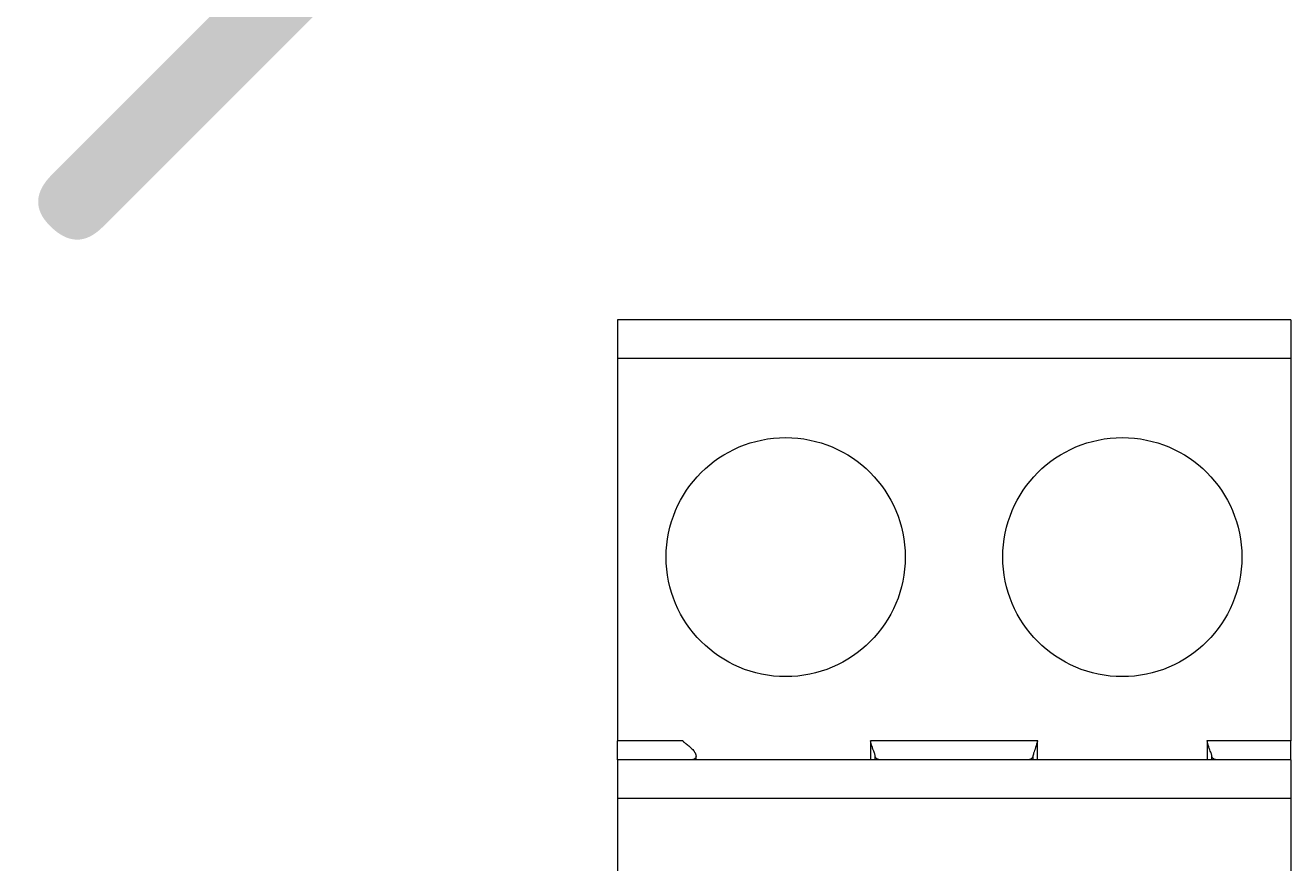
# Model space of a CAD drawing. Header units: millimetres. Extents: x 4137 to 6698, y 1400 to 3585.
# Drawn here: x 4425.09 to 4458.17, y 2852.38 to 2874.27 of the extents above; entities that cross this region are included whole.
import ezdxf
from ezdxf.enums import TextEntityAlignment as Align

# ---------------------------------------------------------------- set-up
doc = ezdxf.new("R2010")
doc.units = ezdxf.units.MM
doc.layers.add('000-PI-Oprema', color=30, linetype='Continuous', lineweight=5)
doc.layers.add('SI-ORMAR-Tekst', color=7, linetype='Continuous', lineweight=5)
doc.styles.add('PI0', font='isocpeur.ttf', dxfattribs={"width": 0.9})

msp = doc.modelspace()

# ---------------------------------------------------------------- linework, layer by layer
at = {"layer": '000-PI-Oprema', "color": 0, "linetype": 'ByBlock', "lineweight": 0}
for p, q in [((4440.565, 2866.566), (4440.565, 2865.566)), ((4458.165, 2866.566), (4440.565, 2866.566)), ((4458.165, 2866.566), (4458.165, 2865.566)), ((4440.565, 2865.566), (4440.565, 2855.566)), ((4440.565, 2865.566), (4458.165, 2865.566)), ((4458.165, 2865.566), (4458.165, 2855.566)), ((4440.565, 2855.066), (4440.565, 2855.566)), ((4442.279, 2855.566), (4440.565, 2855.566)), ((4442.279, 2855.565), (4442.279, 2855.566)), ((4451.554, 2855.566), (4447.177, 2855.566)), ((4458.165, 2855.566), (4455.977, 2855.566)), ((4458.165, 2855.066), (4458.165, 2855.566)), ((4440.565, 2855.066), (4440.565, 2854.066)), ((4458.165, 2855.066), (4440.565, 2855.066)), ((4442.622, 2855.066), (4442.622, 2855.163)), ((4458.165, 2855.066), (4458.165, 2854.066)), ((4440.565, 2854.066), (4440.565, 2844.716)), ((4440.565, 2854.066), (4458.165, 2854.066)), ((4458.165, 2854.066), (4458.165, 2844.716))]:
    msp.add_line(p, q, dxfattribs=at)
for centre in [(4444.965, 2860.366), (4453.765, 2860.366)]:
    msp.add_circle(centre, 3.125, dxfattribs=at)
for points, knots in [([(4442.279, 2855.565), (4442.279, 2855.562), (4442.279, 2855.56), (4442.281, 2855.555), (4442.282, 2855.553), (4442.285, 2855.546), (4442.289, 2855.542), (4442.296, 2855.535), (4442.299, 2855.532), (4442.307, 2855.526), (4442.311, 2855.523), (4442.323, 2855.514), (4442.331, 2855.509), (4442.347, 2855.497), (4442.355, 2855.491), (4442.378, 2855.473), (4442.393, 2855.46), (4442.423, 2855.435), (4442.437, 2855.423), (4442.466, 2855.397), (4442.48, 2855.384), (4442.508, 2855.358), (4442.521, 2855.345), (4442.546, 2855.318), (4442.557, 2855.304), (4442.573, 2855.283), (4442.578, 2855.276), (4442.587, 2855.262), (4442.596, 2855.248), (4442.603, 2855.234), (4442.609, 2855.22), (4442.612, 2855.213), (4442.618, 2855.193), (4442.621, 2855.181), (4442.622, 2855.163), (4442.622, 2855.157), (4442.62, 2855.146), (4442.619, 2855.141), (4442.614, 2855.126), (4442.609, 2855.117), (4442.596, 2855.102), (4442.589, 2855.095), (4442.573, 2855.084), (4442.564, 2855.08), (4442.545, 2855.073), (4442.535, 2855.07), (4442.515, 2855.067), (4442.504, 2855.066), (4442.493, 2855.066)], [0, 0, 0, 0, 0.007813, 0.007813, 0.015625, 0.015625, 0.03125, 0.03125, 0.046875, 0.046875, 0.0625, 0.0625, 0.09375, 0.09375, 0.125, 0.125, 0.1875, 0.1875, 0.25, 0.25, 0.3125, 0.3125, 0.375, 0.375, 0.4375, 0.4375, 0.46875, 0.46875, 0.5, 0.53125, 0.53125, 0.5625, 0.5625, 0.625, 0.625, 0.65625, 0.65625, 0.6875, 0.6875, 0.75, 0.75, 0.8125, 0.8125, 0.875, 0.875, 0.9375, 0.9375, 1, 1, 1, 1]), ([(4447.307, 2855.138), (4447.304, 2855.164), (4447.298, 2855.215), (4447.256, 2855.313), (4447.216, 2855.431), (4447.195, 2855.515), (4447.182, 2855.566)], [0, 0, 0, 0, 0.250052, 0.500154, 0.699613, 1, 1, 1, 1]), ([(4451.549, 2855.566), (4451.533, 2855.504), (4451.503, 2855.388), (4451.439, 2855.237), (4451.429, 2855.17), (4451.424, 2855.138)], [0, 0, 0, 0, 0.370099, 0.696502, 1, 1, 1, 1]), ([(4456.107, 2855.138), (4456.104, 2855.164), (4456.098, 2855.215), (4456.056, 2855.313), (4456.016, 2855.431), (4455.995, 2855.515), (4455.982, 2855.566)], [0, 0, 0, 0, 0.250051, 0.50015, 0.699608, 1, 1, 1, 1]), ([(4447.438, 2855.066), (4447.409, 2855.066), (4447.383, 2855.071), (4447.357, 2855.086), (4447.352, 2855.089), (4447.342, 2855.096), (4447.338, 2855.101), (4447.325, 2855.114), (4447.318, 2855.125), (4447.312, 2855.138)], [0, 0, 0, 0, 0.5, 0.5, 0.625, 0.625, 0.75, 0.75, 1, 1, 1, 1]), ([(4451.419, 2855.138), (4451.407, 2855.113), (4451.39, 2855.095), (4451.364, 2855.08), (4451.358, 2855.077), (4451.346, 2855.073), (4451.34, 2855.071), (4451.321, 2855.067), (4451.307, 2855.066), (4451.292, 2855.066)], [0, 0, 0, 0, 0.5, 0.5, 0.625, 0.625, 0.75, 0.75, 1, 1, 1, 1]), ([(4456.238, 2855.066), (4456.209, 2855.066), (4456.183, 2855.071), (4456.157, 2855.086), (4456.151, 2855.089), (4456.142, 2855.096), (4456.137, 2855.101), (4456.125, 2855.114), (4456.118, 2855.125), (4456.111, 2855.138)], [0, 0, 0, 0, 0.5, 0.5, 0.625, 0.625, 0.75, 0.75, 1, 1, 1, 1])]:
    msp.add_open_spline(points, degree=3, knots=knots, dxfattribs=at)
for points in [[(4447.182, 2855.566), (4447.182, 2855.399), (4447.182, 2855.233), (4447.182, 2855.066)], [(4451.549, 2855.066), (4451.549, 2855.233), (4451.549, 2855.399), (4451.549, 2855.566)], [(4455.982, 2855.566), (4455.982, 2855.399), (4455.982, 2855.233), (4455.982, 2855.066)], [(4447.307, 2855.066), (4447.307, 2855.09), (4447.307, 2855.114), (4447.307, 2855.138)], [(4451.424, 2855.138), (4451.424, 2855.114), (4451.424, 2855.09), (4451.424, 2855.066)], [(4456.107, 2855.066), (4456.107, 2855.09), (4456.107, 2855.114), (4456.107, 2855.138)]]:
    msp.add_open_spline(points, degree=3, dxfattribs=at)

# ---------------------------------------------------------------- texts
at = {"layer": 'SI-ORMAR-Tekst', "color": 0, "linetype": 'ByBlock', "lineweight": 0, "style": 'PI0', "width": 0.9}
msp.add_text('-QB1', height=20, rotation=45, dxfattribs=at).set_placement((4441.897, 2888.054), align=Align.MIDDLE)

doc.saveas('drawing.dxf')
